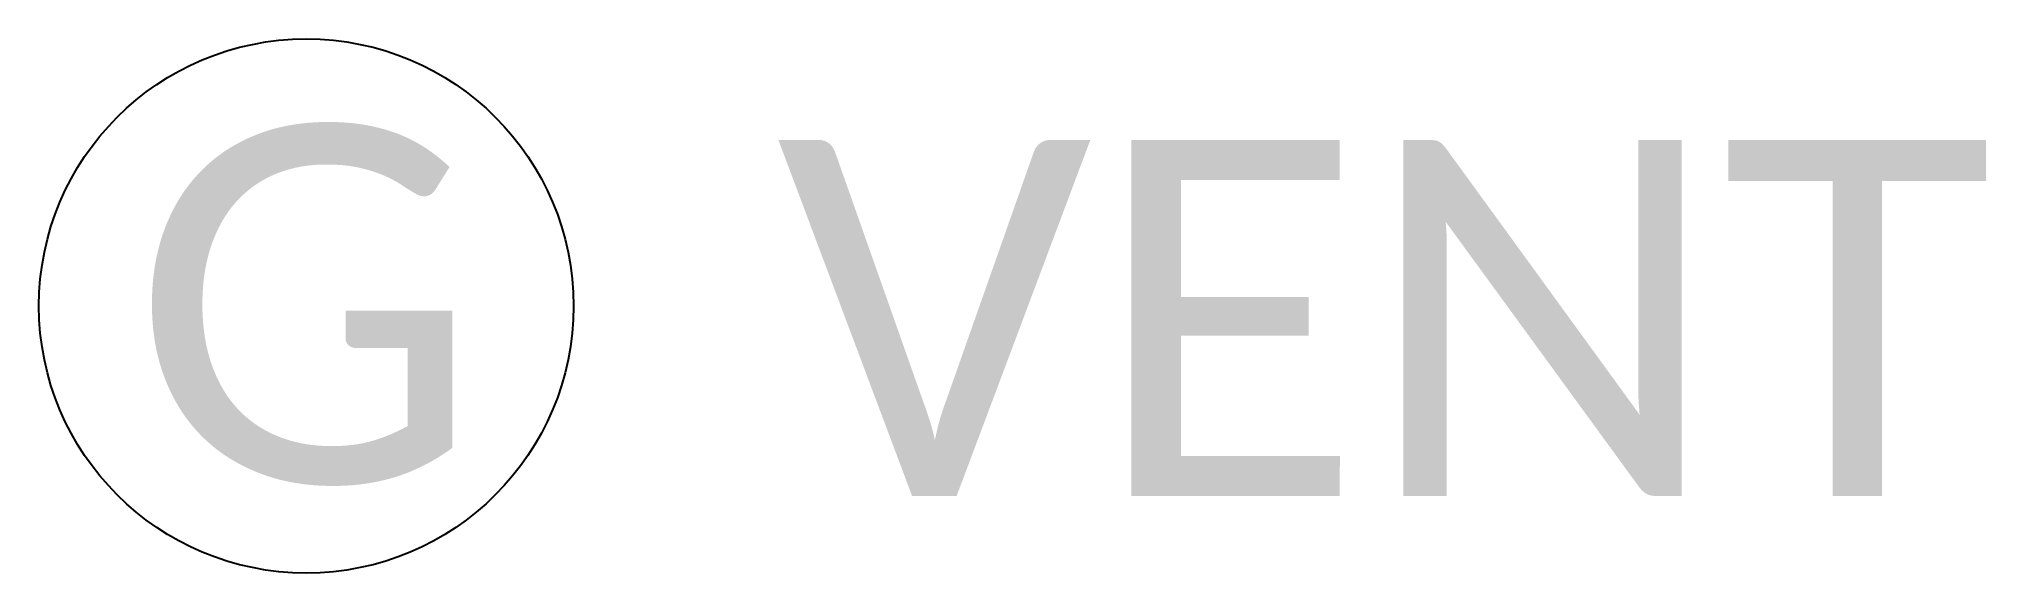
# Model space of a CAD drawing. Extents: x -0.75 to 4.71, y -0.75 to 0.75.
import ezdxf

# ---------------------------------------------------------------- set-up
doc = ezdxf.new("R2010")
doc.units = 0
doc.header["$MEASUREMENT"] = 0
doc.styles.add('EXISTING', font='calibrili.ttf')

msp = doc.modelspace()

# ---------------------------------------------------------------- linework, layer by layer
msp.add_circle((0, 0), 0.75)

# ---------------------------------------------------------------- texts
at = {"linetype": 'Continuous', "insert": (0, 0), "char_height": 1, "width": 1.767767, "attachment_point": 5, "style": 'EXISTING'}
msp.add_mtext('G', dxfattribs=at)
at = {"linetype": 'Continuous', "style": 'EXISTING'}
msp.add_attdef('VENT', (1.32, -0.5337), 'VENT', height=1, dxfattribs=at)

doc.saveas('drawing.dxf')
